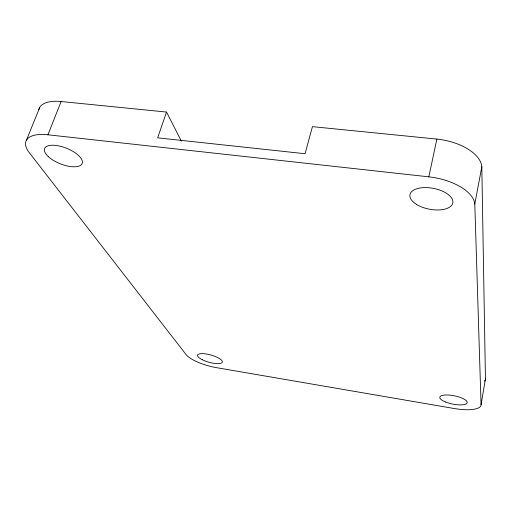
<?xml version="1.0" encoding="UTF-8"?>
<svg xmlns="http://www.w3.org/2000/svg" width="511" height="511" viewBox="0 0 511 511"><rect width="100%" height="100%" fill="white"/><g stroke="black" fill="none" stroke-linecap="round" stroke-linejoin="round"><path stroke-width="0.77" d="M61.096 101.523L47.925 134.789A40.458 16.729 21.7 0 0 28.903 152.182L186.157 354.653A25.742 7.493 15.7 0 0 216.428 367.652L454.375 408.545A27.939 8.457 11.3 0 0 481.062 404.674L485.45 378.881L481.809 166.841A42.937 22.382 10.4 0 0 436.86 139.088L312.432 126.651L305.061 153.722L157.656 137.842L166.516 112.062L61.096 101.523A39.852 17.693 22.4 0 0 38.842 109.724M481.062 404.674L474.796 204.042L481.809 166.841M474.796 204.042A43.665 21.226 10.8 0 0 428.85 176.844L436.86 139.088M26.444 140.193L39.654 107.566M47.925 134.789L428.85 176.844M166.516 112.062L181.367 141.106M485.45 378.881A27.639 9.032 11 0 1 484.556 381.11M416.708 204.534A21.832 10.616 10.8 0 0 452.382 204.221A21.832 10.616 10.8 0 0 425.088 187.582A21.832 10.616 10.8 0 0 416.708 204.534M445.554 402.023A13.969 4.229 11.3 0 0 467.143 402.802A13.969 4.229 11.3 0 0 447.738 394.997A13.969 4.229 11.3 0 0 445.554 402.023M202.375 359.776A12.871 3.743 15.7 0 0 222.266 362.305A12.871 3.743 15.7 0 0 205.198 353.842A12.871 3.743 15.7 0 0 202.375 359.776M48.315 156.628A20.236 8.368 21.7 0 0 81.006 165.047A20.236 8.368 21.7 0 0 60.783 146.382A20.236 8.368 21.7 0 0 48.315 156.628"/></g></svg>
